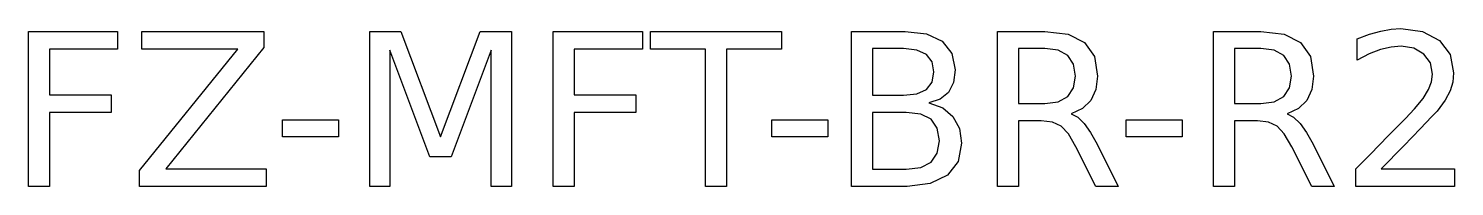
# Model space of a CAD drawing. Header units: millimetres. Extents: x -6.8 to 6.8, y -0.8 to 0.8.
import ezdxf

# ---------------------------------------------------------------- set-up
doc = ezdxf.new("R2010")
doc.units = ezdxf.units.MM
doc.layers.add('LASER_MARK', color=7, linetype='Continuous')

msp = doc.modelspace()

# ---------------------------------------------------------------- linework, layer by layer
at = {"layer": 'LASER_MARK'}
for points in [[(-5.989, -0.046), (-6.573, -0.046), (-6.573, -0.75), (-6.773, -0.75), (-6.773, 0.723), (-5.926, 0.723), (-5.926, 0.555), (-6.573, 0.555), (-6.573, 0.121), (-5.989, 0.121), (-5.989, -0.046)], [(-4.515, -0.75), (-5.718, -0.75), (-5.718, -0.598), (-4.786, 0.555), (-5.695, 0.555), (-5.695, 0.723), (-4.538, 0.723), (-4.538, 0.571), (-5.469, -0.582), (-4.515, -0.582), (-4.515, -0.75)], [(-2.184, -0.75), (-2.379, -0.75), (-2.379, 0.544), (-2.758, -0.467), (-2.959, -0.467), (-3.339, 0.544), (-3.339, -0.75), (-3.532, -0.75), (-3.532, 0.723), (-3.235, 0.723), (-2.859, -0.279), (-2.481, 0.723), (-2.184, 0.723), (-2.184, -0.75)], [(-1.005, 0.121), (-1.005, -0.046), (-1.589, -0.046), (-1.589, -0.75), (-1.788, -0.75), (-1.788, 0.723), (-0.942, 0.723), (-0.942, 0.555), (-1.589, 0.555), (-1.589, 0.121), (-1.005, 0.121)], [(-0.342, -0.75), (-0.342, 0.555), (-0.866, 0.555), (-0.866, 0.723), (0.381, 0.723), (0.381, 0.555), (-0.142, 0.555), (-0.142, -0.75), (-0.342, -0.75)], [(1.905, 0.629), (1.998, 0.514), (2.029, 0.359), (2.013, 0.238), (1.966, 0.144), (1.888, 0.079), (1.78, 0.045), (1.911, -0.004), (2.009, -0.087), (2.07, -0.2), (2.09, -0.338), (2.057, -0.513), (1.956, -0.643), (1.793, -0.723), (1.574, -0.75), (1.045, -0.75), (1.045, 0.723), (1.554, 0.723), (1.756, 0.7), (1.905, 0.629)], [(3.255, -0.152), (3.316, -0.236), (3.377, -0.347), (3.579, -0.75), (3.365, -0.75), (3.177, -0.372), (3.105, -0.249), (3.035, -0.176), (2.954, -0.139), (2.848, -0.127), (2.631, -0.127), (2.631, -0.75), (2.432, -0.75), (2.432, 0.723), (2.882, 0.723), (3.102, 0.697), (3.259, 0.618), (3.352, 0.485), (3.383, 0.299), (3.367, 0.172), (3.318, 0.068), (3.239, -0.01), (3.13, -0.059), (3.194, -0.093), (3.255, -0.152)], [(5.245, -0.093), (5.307, -0.152), (5.368, -0.236), (5.429, -0.347), (5.631, -0.75), (5.417, -0.75), (5.229, -0.372), (5.156, -0.249), (5.087, -0.176), (5.006, -0.139), (4.9, -0.127), (4.683, -0.127), (4.683, -0.75), (4.483, -0.75), (4.483, 0.723), (4.933, 0.723), (5.154, 0.697), (5.31, 0.618), (5.404, 0.485), (5.435, 0.299), (5.419, 0.172), (5.37, 0.068), (5.291, -0.01), (5.182, -0.059), (5.245, -0.093)], [(6.077, -0.582), (6.773, -0.582), (6.773, -0.75), (5.837, -0.75), (5.837, -0.582), (5.971, -0.445), (6.147, -0.267), (6.306, -0.104), (6.393, -0.012), (6.474, 0.087), (6.526, 0.17), (6.555, 0.244), (6.565, 0.317), (6.544, 0.423), (6.482, 0.508), (6.387, 0.564), (6.267, 0.582), (6.171, 0.574), (6.069, 0.55), (5.962, 0.509), (5.847, 0.451), (5.847, 0.652), (5.964, 0.695), (6.072, 0.725), (6.172, 0.744), (6.264, 0.75), (6.469, 0.721), (6.629, 0.635), (6.731, 0.502), (6.765, 0.33), (6.756, 0.241), (6.731, 0.157), (6.683, 0.069), (6.607, -0.034), (6.555, -0.09), (6.45, -0.2), (6.291, -0.364), (6.077, -0.582)], [(1.539, 0.116), (1.667, 0.129), (1.757, 0.17), (1.811, 0.24), (1.828, 0.338), (1.811, 0.435), (1.757, 0.504), (1.667, 0.546), (1.539, 0.56), (1.244, 0.56), (1.244, 0.116), (1.539, 0.116)], [(2.882, 0.037), (3.008, 0.053), (3.099, 0.103), (3.154, 0.186), (3.173, 0.299), (3.154, 0.412), (3.099, 0.494), (3.008, 0.543), (2.882, 0.56), (2.631, 0.56), (2.631, 0.037), (2.882, 0.037)], [(4.683, 0.037), (4.933, 0.037), (5.06, 0.053), (5.151, 0.103), (5.206, 0.186), (5.224, 0.299), (5.206, 0.412), (5.151, 0.494), (5.06, 0.543), (4.933, 0.56), (4.683, 0.56), (4.683, 0.037)], [(-3.829, -0.116), (-3.829, -0.277), (-4.361, -0.277), (-4.361, -0.116), (-3.829, -0.116)], [(0.82, -0.116), (0.82, -0.277), (0.288, -0.277), (0.288, -0.116), (0.82, -0.116)], [(1.564, -0.586), (1.704, -0.569), (1.802, -0.519), (1.86, -0.435), (1.88, -0.316), (1.86, -0.196), (1.802, -0.112), (1.704, -0.063), (1.564, -0.046), (1.244, -0.046), (1.244, -0.586), (1.564, -0.586)], [(4.186, -0.116), (4.186, -0.277), (3.655, -0.277), (3.655, -0.116), (4.186, -0.116)]]:
    msp.add_lwpolyline(points, close=True, dxfattribs=at)

doc.saveas('drawing.dxf')
